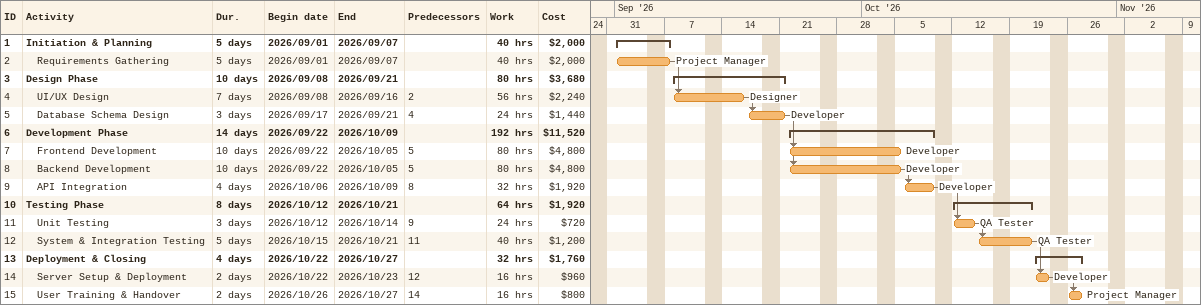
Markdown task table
| ID | Level | Task | Duration | Start | Finish | Predecessors | Resources | Work (h) | Cost ($) |
|---|---|---|---|---|---|---|---|---|---|
| 1 | 1 | **Initiation & Planning** | 5d | 2026-09-01 | 2026-09-07 |  |  | 40 | 2000 |
| 2 | 2 | Requirements Gathering | 5d | 2026-09-01 | 2026-09-07 |  | Project Manager | 40 | 2000 |
| 3 | 1 | **Design Phase** | 10d | 2026-09-08 | 2026-09-21 |  |  | 80 | 3680 |
| 4 | 2 | UI/UX Design | 7d | 2026-09-08 | 2026-09-16 | 2 | Designer | 56 | 2240 |
| 5 | 2 | Database Schema Design | 3d | 2026-09-17 | 2026-09-21 | 4 | Developer | 24 | 1440 |
| 6 | 1 | **Development Phase** | 14d | 2026-09-22 | 2026-10-09 |  |  | 192 | 11520 |
| 7 | 2 | Frontend Development | 10d | 2026-09-22 | 2026-10-05 | 5 | Developer | 80 | 4800 |
| 8 | 2 | Backend Development | 10d | 2026-09-22 | 2026-10-05 | 5 | Developer | 80 | 4800 |
| 9 | 2 | API Integration | 4d | 2026-10-06 | 2026-10-09 | 8 | Developer | 32 | 1920 |
| 10 | 1 | **Testing Phase** | 8d | 2026-10-12 | 2026-10-21 |  |  | 64 | 1920 |
| 11 | 2 | Unit Testing | 3d | 2026-10-12 | 2026-10-14 | 9 | QA Tester | 24 | 720 |
| 12 | 2 | System & Integration Testing | 5d | 2026-10-15 | 2026-10-21 | 11 | QA Tester | 40 | 1200 |
| 13 | 1 | **Deployment & Closing** | 4d | 2026-10-22 | 2026-10-27 |  |  | 32 | 1760 |
| 14 | 2 | Server Setup & Deployment | 2d | 2026-10-22 | 2026-10-23 | 12 | Developer | 16 | 960 |
| 15 | 2 | User Training & Handover | 2d | 2026-10-26 | 2026-10-27 | 14 | Project Manager | 16 | 800 |
